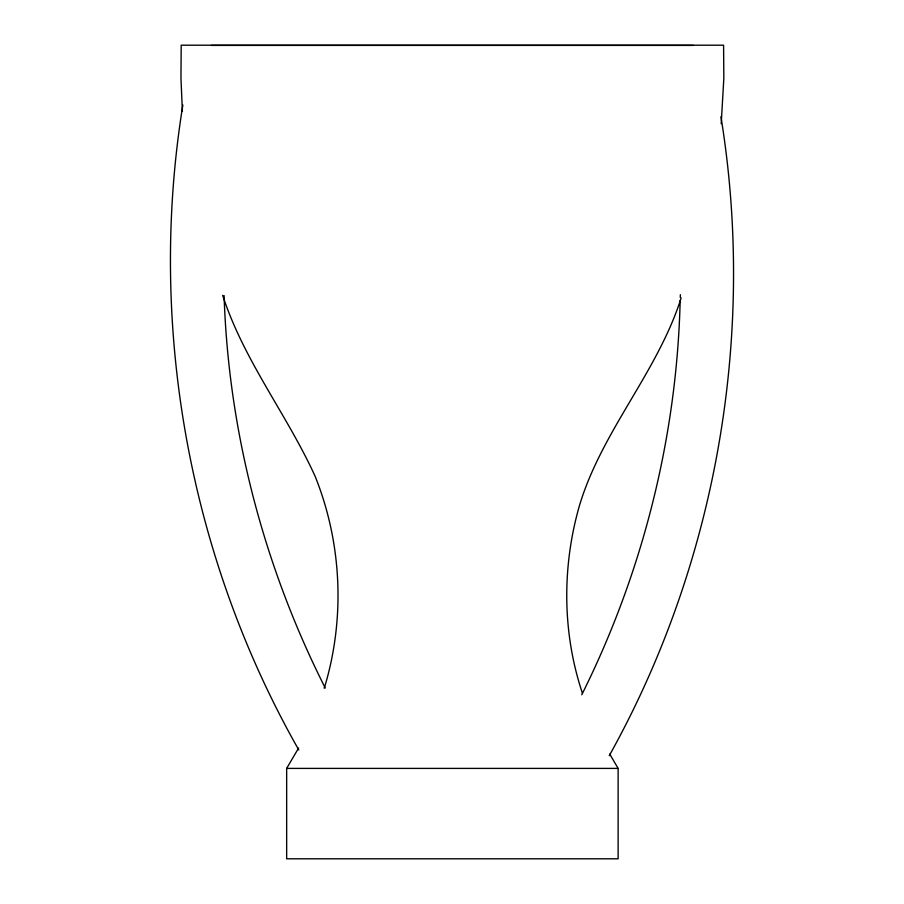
<?xml version="1.0" encoding="UTF-8"?>
<svg xmlns="http://www.w3.org/2000/svg" width="904" height="904" viewBox="0 0 904 904"><rect width="100%" height="100%" fill="white"/><g stroke="black" fill="none" stroke-linecap="round" stroke-linejoin="round"><path stroke-width="1.36" d="M680.181 300.252C676.893 436.858 642.721 572.571 581.747 694.814M680.271 297.461L680.362 294.681M721.211 123.735L723.833 78.309L723.595 45.2L181.195 45.2L180.958 78.309L182.405 111.384M182.857 105.033C147.307 324.841 188.8 556.288 298.772 749.924M324.152 688.147L325.078 685.526C345.305 617.059 341.689 542.117 314.965 475.922C286.839 414.405 243.764 360.334 222.678 295.337M681.164 297.924C657.637 371.973 602.256 430.519 579.713 504.737C561.87 566.028 562.141 632.755 582.47 693.379M609.239 755.71C716.533 563.226 756.343 334.197 720.94 116.729M609.691 754.026L618.121 768.4L618.121 858.8L286.658 858.8L286.658 768.4L298.602 748.037M211.321 45.415L693.458 45.415M286.658 768.4L618.121 768.4M325.259 688.046C263.9 566.525 228.475 431.705 224.09 295.551"/></g></svg>
